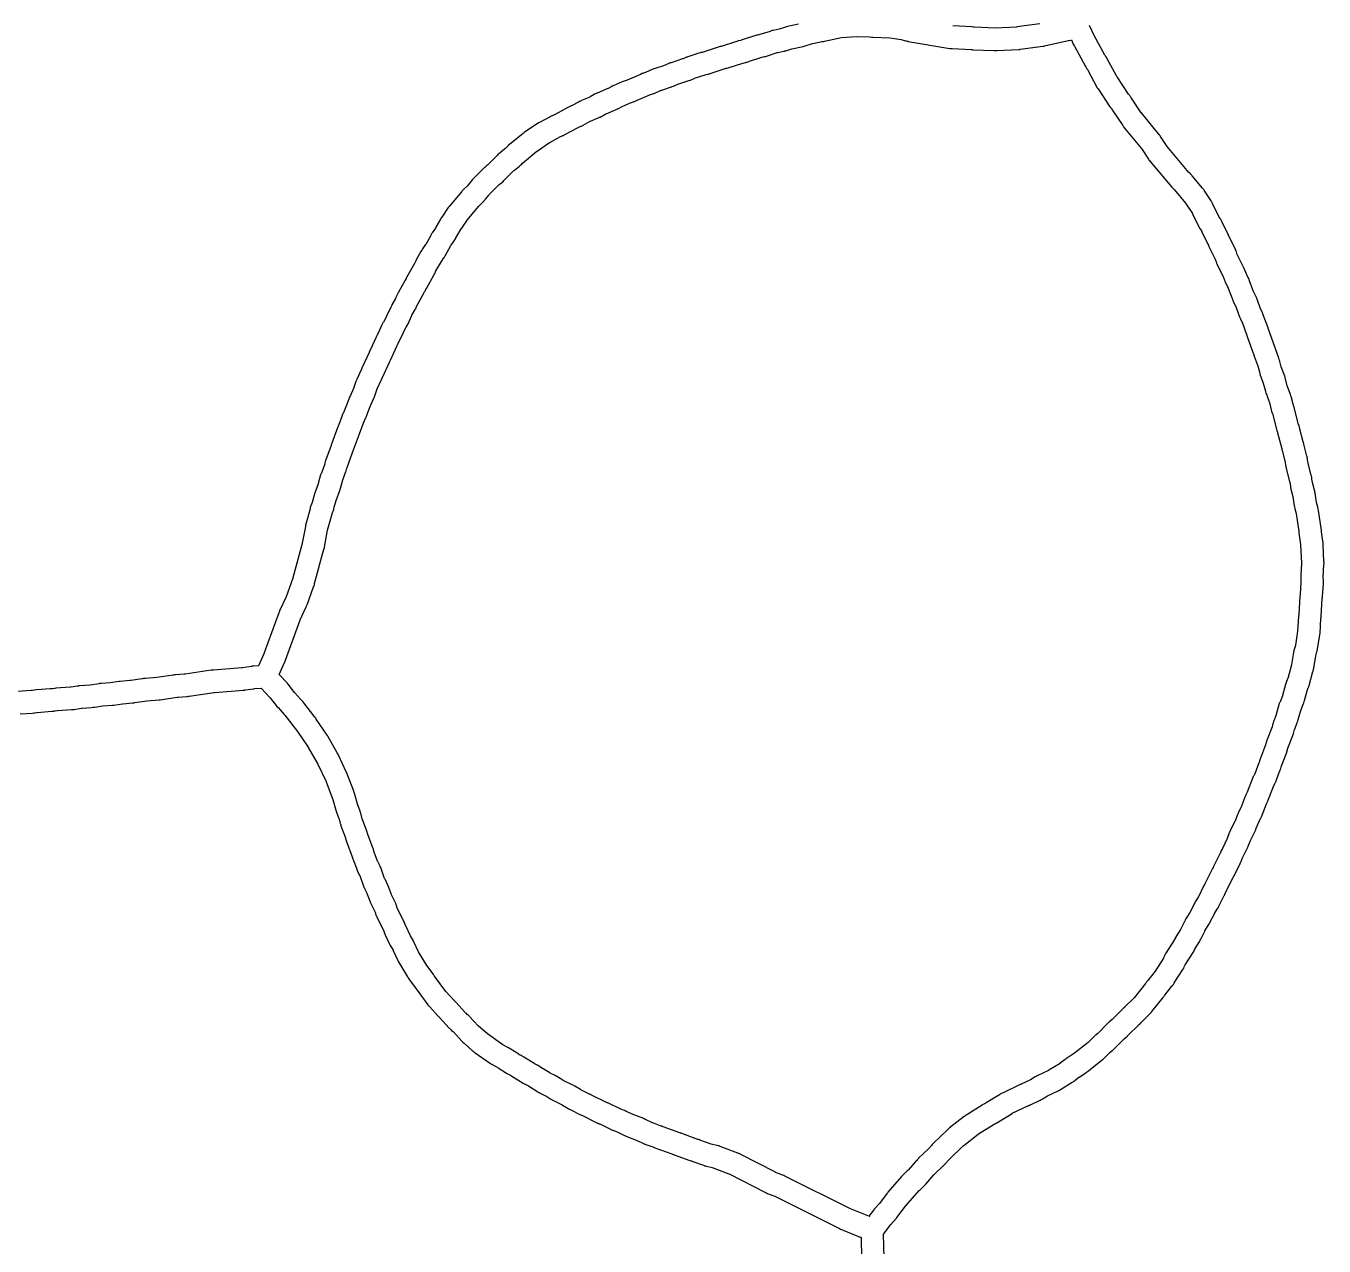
# Model space of a CAD drawing. Extents: x 20 to 287, y 1581 to 1957.
# Drawn here: x 155.4 to 253.3, y 1673.5 to 1765.5 of the extents above; entities that cross this region are included whole.
import ezdxf

# ---------------------------------------------------------------- set-up
doc = ezdxf.new("R2010")
doc.units = 0
doc.layers.get('0').update_dxf_attribs({"linetype": 'CONTINUOUS'})

msp = doc.modelspace()

# ---------------------------------------------------------------- linework, layer by layer
at = {"color": 7}
for points in [[(213.678035, 1765.627364), (212.828799, 1765.451671), (212.770235, 1765.439976), (212.682374, 1765.416587), (212.213829, 1765.258436), (211.768714, 1765.164727), (211.710149, 1765.153032), (211.680762, 1765.147035), (211.674765, 1765.147035), (211.545912, 1765.106043), (211.528219, 1765.094348), (210.75512, 1764.848366), (210.596999, 1764.813222), (210.538435, 1764.801527), (210.509048, 1764.795529), (210.50305, 1764.795529), (210.374197, 1764.754537), (210.362502, 1764.74854), (209.35513, 1764.420562), (209.319986, 1764.414565), (209.155988, 1764.373573), (209.126601, 1764.367575), (209.103211, 1764.361578), (209.073824, 1764.355581), (208.939123, 1764.314589), (208.927428, 1764.308591), (207.838064, 1763.963041), (207.832066, 1763.957044), (207.826069, 1763.957044), (207.820071, 1763.957044), (207.761507, 1763.945349), (207.597509, 1763.892632), (206.408576, 1763.51194), (206.390884, 1763.505943), (206.384887, 1763.505943), (206.320475, 1763.494248), (206.297085, 1763.48825), (206.279393, 1763.482253), (206.156387, 1763.441261), (205.330577, 1763.177707), (205.272012, 1763.160015), (205.219295, 1763.142322), (205.189908, 1763.130627), (205.166519, 1763.118933), (204.961529, 1763.025224), (204.926384, 1763.013529), (204.059576, 1762.732402), (204.001011, 1762.71471), (203.948294, 1762.697018), (203.918907, 1762.685323), (203.895518, 1762.673628), (203.485541, 1762.497935), (203.473846, 1762.491938), (202.853025, 1762.292795), (202.788614, 1762.275103), (202.770921, 1762.269106), (202.753229, 1762.263108), (202.688817, 1762.233721), (202.138277, 1761.993587), (202.062141, 1761.9642), (201.974279, 1761.934812), (201.909867, 1761.91712), (201.892175, 1761.911123), (201.88048, 1761.905125), (201.751627, 1761.852409), (200.750115, 1761.419006), (200.73842, 1761.413009), (200.603719, 1761.372017), (200.586027, 1761.366019), (200.521615, 1761.342629), (200.451326, 1761.31924), (200.363464, 1761.278248), (199.689933, 1760.985396), (199.613797, 1760.956009), (199.596104, 1760.950012), (199.543388, 1760.926622), (199.53739, 1760.920625), (199.303103, 1760.791771), (199.273716, 1760.780076), (198.483047, 1760.434523), (198.459657, 1760.428526), (198.401093, 1760.399139), (198.330804, 1760.369752), (198.24882, 1760.322882), (197.944268, 1760.153037), (197.914881, 1760.141342), (197.299917, 1759.87194), (197.270529, 1759.865943), (197.211965, 1759.836556), (197.141676, 1759.807169), (197.059692, 1759.760299), (196.544293, 1759.479173), (196.520904, 1759.467478), (196.421347, 1759.426486), (196.362783, 1759.403096), (196.304219, 1759.379706), (196.257349, 1759.350319), (195.261693, 1758.805638), (195.232306, 1758.793944), (195.085881, 1758.729502), (195.027316, 1758.706112), (194.986324, 1758.68842), (194.92776, 1758.653275), (194.119522, 1758.214016), (194.060958, 1758.184629), (193.990669, 1758.143637), (193.984671, 1758.13764), (192.977302, 1757.458249), (192.924586, 1757.423104), (192.895199, 1757.399715), (192.772193, 1757.300158), (191.747252, 1756.462635), (191.735557, 1756.444943), (191.630123, 1756.339509), (191.606733, 1756.316119), (191.571589, 1756.280975), (191.513024, 1756.228258), (191.13233, 1755.917846), (191.079613, 1755.876854), (191.021048, 1755.824137), (190.956637, 1755.759726), (190.224535, 1755.021768), (190.165971, 1754.969051), (190.048842, 1754.875342), (189.996125, 1754.83435), (189.984431, 1754.822655), (189.878997, 1754.717221), (189.146895, 1753.990979), (189.100026, 1753.94411), (189.047309, 1753.891393), (189.047309, 1753.885396), (188.988745, 1753.815107), (188.736915, 1753.510554), (188.684198, 1753.45199), (188.373787, 1753.147435), (188.326947, 1753.100565), (188.285955, 1753.059573), (188.262566, 1753.024429), (187.313764, 1751.88821), (187.266895, 1751.823798), (187.249203, 1751.800408), (186.763089, 1751.085879), (186.722097, 1751.033162), (186.7161, 1751.021467), (186.680955, 1750.962903), (186.674958, 1750.956906), (186.663263, 1750.933516), (186.317713, 1750.312692), (186.27672, 1750.248281), (186.042433, 1749.908587), (186.001441, 1749.850023), (185.966297, 1749.785611), (185.919427, 1749.697749), (185.543533, 1749.028929), (185.537536, 1749.022932), (185.309126, 1748.683238), (185.268134, 1748.624674), (185.23299, 1748.566109), (185.18612, 1748.478248), (184.834861, 1747.857568), (184.793869, 1747.793157), (184.787871, 1747.787159), (184.764481, 1747.728595), (184.735094, 1747.658306), (184.7234, 1747.634916), (184.70001, 1747.593924), (184.102615, 1746.533845), (184.067471, 1746.47528), (184.061473, 1746.463585), (184.043781, 1746.440196), (184.032086, 1746.410809), (184.032086, 1746.404811), (184.002699, 1746.334522), (183.985007, 1746.305135), (183.973312, 1746.275748), (183.52234, 1745.473366), (183.516342, 1745.467369), (183.481198, 1745.402957), (183.475201, 1745.39696), (183.445813, 1745.344243), (183.439816, 1745.326551), (183.269971, 1744.957572), (183.263973, 1744.945877), (182.994572, 1744.46562), (182.982877, 1744.447927), (182.95349, 1744.389363), (182.912498, 1744.295654), (182.590373, 1743.604551), (182.584376, 1743.592856), (182.350089, 1743.171166), (182.309097, 1743.106754), (182.279709, 1743.04819), (182.238717, 1742.954481), (181.945866, 1742.321948), (181.916479, 1742.263384), (181.904784, 1742.245691), (181.898787, 1742.239694), (181.8694, 1742.18113), (181.851707, 1742.145985), (181.798991, 1742.028857), (181.353875, 1741.056626), (181.34218, 1741.044932), (181.312793, 1740.974642), (181.283406, 1740.916078), (181.283406, 1740.904383), (181.271711, 1740.880994), (181.271711, 1740.874996), (180.732884, 1739.691923), (180.721189, 1739.680228), (180.691802, 1739.609939), (180.662415, 1739.551374), (180.662415, 1739.539679), (180.656417, 1739.533682), (180.65042, 1739.51599), (180.340008, 1738.836602), (180.316618, 1738.77219), (180.281474, 1738.672634), (180.088209, 1738.151379), (179.830502, 1737.577413), (179.795357, 1737.507124), (179.771968, 1737.44856), (179.74258, 1737.366576), (179.736583, 1737.348883), (179.519868, 1736.763202), (179.303153, 1736.277088), (179.268009, 1736.206799), (179.238622, 1736.148235), (179.232624, 1736.130542), (178.957345, 1735.369159), (178.933955, 1735.310594), (178.933955, 1735.304597), (178.927958, 1735.281207), (178.921961, 1735.27521), (178.441701, 1733.957426), (178.418311, 1733.898862), (178.418311, 1733.892865), (178.418311, 1733.886867), (178.412314, 1733.88087), (178.412314, 1733.874873), (178.406316, 1733.863178), (178.013908, 1732.785526), (177.984521, 1732.715237), (177.984521, 1732.703542), (177.966829, 1732.650825), (177.943439, 1732.551269), (177.937442, 1732.527879), (177.925747, 1732.486887), (177.91975, 1732.48089), (177.66792, 1731.778073), (177.638533, 1731.707784), (177.632536, 1731.696089), (177.614844, 1731.643373), (177.439151, 1730.999123), (177.433153, 1730.975734), (177.198866, 1730.343197), (177.175477, 1730.278786), (177.152087, 1730.208497), (177.128697, 1730.114788), (176.970577, 1729.546678), (176.882715, 1729.306544), (176.859325, 1729.242132), (176.835936, 1729.171843), (176.812546, 1729.078134), (176.490421, 1727.91263), (176.478727, 1727.84234), (176.461034, 1727.748632), (176.232625, 1726.489418), (176.226627, 1726.471726), (175.517954, 1723.865448), (175.511957, 1723.853753), (175.002415, 1722.44812), (174.979025, 1722.389556), (174.557335, 1721.475896), (174.522191, 1721.399759), (174.498801, 1721.341195), (174.468334, 1721.244277), (173.349684, 1718.204596), (173.326295, 1718.151879), (172.916318, 1717.238216), (172.541482, 1717.208829), (172.447773, 1717.202832), (172.436079, 1717.202832), (172.395087, 1717.196835), (172.365699, 1717.190837), (171.709737, 1717.097128), (171.657021, 1717.091131), (169.536855, 1716.921286), (169.448994, 1716.915288), (169.39043, 1716.909291), (169.34356, 1716.903293), (167.387387, 1716.610442), (167.352243, 1716.610442), (167.328853, 1716.604445), (166.667035, 1716.557575), (166.649342, 1716.557575), (166.602473, 1716.54588), (166.526336, 1716.534186), (166.496949, 1716.528188), (165.255305, 1716.346618), (165.243611, 1716.346618), (164.394374, 1716.282206), (164.300666, 1716.276209), (164.253796, 1716.270211), (164.17766, 1716.258517), (164.148272, 1716.252519), (163.287323, 1716.123666), (163.252179, 1716.123666), (163.228789, 1716.117668), (162.484975, 1716.064952), (162.42641, 1716.058954), (162.403021, 1716.052957), (161.735346, 1715.953401), (161.723651, 1715.953401), (161.079402, 1715.906531), (160.932976, 1715.894836), (160.909586, 1715.888839), (160.224342, 1715.783405), (160.20665, 1715.783405), (159.43941, 1715.730688), (159.421718, 1715.724691), (159.357306, 1715.718694), (159.316314, 1715.712696), (159.269445, 1715.701001), (158.777475, 1715.630712), (158.713063, 1715.624715), (157.641267, 1715.542731), (157.559283, 1715.536733), (157.535894, 1715.536733), (157.389468, 1715.513344), (157.237195, 1715.489954), (157.219503, 1715.489954), (156.165277, 1715.413817), (156.024728, 1715.402123), (156.001339, 1715.396125), (155.837341, 1715.372735), (155.778776, 1715.366738), (154.742122, 1715.290602)], [(220.127957, 1672.527344), (220.086965, 1674.360523), (220.643362, 1675.098481), (221.059196, 1675.572881), (221.100188, 1675.619751), (221.738577, 1676.468987), (222.786947, 1677.652063), (222.792944, 1677.663758), (223.103356, 1677.962457), (223.109353, 1677.968455), (223.16207, 1678.021171), (223.168068, 1678.027169), (223.20906, 1678.068161), (223.220754, 1678.079856), (223.273471, 1678.144267), (223.894292, 1678.85294), (223.905987, 1678.864635), (224.620516, 1679.544023), (224.626513, 1679.55002), (224.673383, 1679.59689), (224.691075, 1679.608584), (224.732067, 1679.655454), (224.738064, 1679.661451), (224.790781, 1679.725863), (224.989924, 1679.96015), (225.001619, 1679.971845), (226.131981, 1681.049497), (226.143676, 1681.061192), (227.227187, 1681.910428), (227.24488, 1681.922123), (228.43381, 1682.665937), (228.439807, 1682.671934), (228.533516, 1682.718804), (228.551208, 1682.724801), (228.603925, 1682.754188), (228.61562, 1682.760186), (228.627315, 1682.766183), (228.750321, 1682.836472), (228.756318, 1682.84247), (229.787115, 1683.475006), (229.804808, 1683.486701), (231.028879, 1684.060667), (231.064024, 1684.072362), (231.075719, 1684.078359), (231.110863, 1684.090054), (231.116861, 1684.096051), (231.157853, 1684.119441), (231.18724, 1684.131136), (231.907628, 1684.47083), (231.919323, 1684.476827), (231.966193, 1684.500217), (231.99558, 1684.511912), (232.001577, 1684.517909), (232.112858, 1684.582321), (232.13055, 1684.600013), (232.458531, 1684.799155), (233.255057, 1685.173991), (233.296049, 1685.191683), (233.331193, 1685.209375), (233.372185, 1685.232765), (233.38388, 1685.238762), (233.442444, 1685.279754), (234.320966, 1685.824438), (234.344355, 1685.836133), (234.385347, 1685.86552), (234.414735, 1685.883212), (234.455727, 1685.9126), (234.461724, 1685.918597), (234.520288, 1685.965466), (234.824843, 1686.211448), (234.836538, 1686.217446), (235.346081, 1686.53957), (235.36947, 1686.551265), (235.410462, 1686.580652), (235.480751, 1686.627522), (235.492446, 1686.633519), (235.545163, 1686.680388), (236.616959, 1687.535481), (236.628653, 1687.541478), (236.663798, 1687.570865), (236.693185, 1687.594255), (236.72833, 1687.6294), (236.734327, 1687.635397), (236.787044, 1687.688114), (237.150164, 1688.057093), (237.320009, 1688.185946), (237.331704, 1688.197641), (237.366848, 1688.227028), (237.396235, 1688.250418), (237.43138, 1688.285563), (237.437377, 1688.29156), (237.490094, 1688.344277), (238.233906, 1689.093948), (238.386179, 1689.216954), (238.397874, 1689.222951), (238.433018, 1689.252338), (238.462405, 1689.275728), (238.49755, 1689.310872), (238.503547, 1689.31687), (238.556264, 1689.369587), (239.323507, 1690.136827), (239.335202, 1690.148522), (239.341199, 1690.154519), (239.358892, 1690.172211), (239.370587, 1690.178209), (239.399974, 1690.201598), (239.435118, 1690.236743), (239.441116, 1690.24274), (239.493832, 1690.295457), (240.202505, 1691.00413), (240.23765, 1691.039275), (240.26104, 1691.062664), (240.290427, 1691.103656), (240.296424, 1691.109654), (240.343293, 1691.168218), (241.186673, 1692.2283), (241.204365, 1692.245993), (241.233753, 1692.286985), (241.257142, 1692.316372), (241.286529, 1692.357364), (241.292527, 1692.363361), (241.298524, 1692.381053), (241.304521, 1692.387051), (241.843349, 1693.072298), (241.878493, 1693.107442), (241.901883, 1693.13683), (241.93127, 1693.177822), (241.95466, 1693.201211), (241.984047, 1693.242203), (241.984047, 1693.248201), (242.007437, 1693.283345), (242.025129, 1693.31849), (242.657665, 1694.320002), (242.687052, 1694.366872), (242.704745, 1694.390261), (242.734132, 1694.442978), (242.769276, 1694.519115), (242.845413, 1694.671388), (242.85141, 1694.683083), (243.442949, 1695.614315), (243.472336, 1695.661184), (243.513328, 1695.737321), (243.548472, 1695.813457), (243.589464, 1695.901319), (243.607156, 1695.924709), (243.94685, 1696.463533), (243.958545, 1696.486923), (243.987932, 1696.53964), (244.023077, 1696.615776), (244.321776, 1697.219027), (244.339468, 1697.242417), (244.667449, 1697.769529), (244.679144, 1697.792918), (244.708531, 1697.845635), (244.743675, 1697.921772), (245.077513, 1698.589446), (245.089208, 1698.612836), (245.31177, 1698.958387), (245.323465, 1698.981776), (245.352852, 1699.034493), (245.387997, 1699.11063), (245.786261, 1699.901296), (245.797956, 1699.918988), (245.803953, 1699.930683), (245.803953, 1699.93668), (245.862517, 1700.053809), (246.454289, 1701.237413), (246.465984, 1701.255105), (246.471982, 1701.272797), (246.477979, 1701.278795), (246.489674, 1701.308182), (246.495671, 1701.314179), (246.530816, 1701.390316), (246.993117, 1702.315065), (247.051681, 1702.443918), (247.057678, 1702.449915), (247.069373, 1702.48506), (247.151357, 1702.701775), (247.502764, 1703.398735), (247.532151, 1703.457299), (247.543846, 1703.474991), (247.549843, 1703.498381), (247.596713, 1703.61551), (247.60271, 1703.633202), (247.772556, 1704.066605), (248.123965, 1704.763565), (248.153352, 1704.822129), (248.15935, 1704.839821), (248.182739, 1704.898385), (248.200432, 1704.945255), (248.212127, 1704.980399), (248.393697, 1705.431371), (248.534245, 1705.718345), (248.540242, 1705.73004), (248.563632, 1705.77691), (248.575327, 1705.794602), (248.598717, 1705.847319), (248.598717, 1705.853316), (248.973552, 1706.81383), (249.049689, 1706.966104), (249.079076, 1707.024668), (249.090771, 1707.04236), (249.108463, 1707.095077), (249.11446, 1707.101074), (249.143847, 1707.188936), (249.50697, 1708.131881), (249.618251, 1708.354443), (249.647638, 1708.413007), (249.653636, 1708.4307), (249.700505, 1708.547828), (249.706502, 1708.571218), (249.975904, 1709.268175), (250.005291, 1709.338464), (250.022983, 1709.385333), (250.052371, 1709.490767), (250.052371, 1709.496764), (250.081758, 1709.602198), (250.087755, 1709.61989), (250.486016, 1710.650688), (250.515403, 1710.732672), (250.527098, 1710.756062), (250.54479, 1710.814626), (250.56818, 1710.89661), (250.56818, 1710.902607), (250.597567, 1711.013888), (250.603565, 1711.037278), (250.966687, 1711.980223), (250.978382, 1712.003613), (250.990077, 1712.038757), (251.001772, 1712.062147), (251.019464, 1712.114864), (251.019464, 1712.120861), (251.101448, 1712.431273), (251.113143, 1712.454663), (251.306408, 1712.958349), (251.329798, 1713.016913), (251.335795, 1713.040303), (251.353487, 1713.098867), (251.376877, 1713.186728), (251.564295, 1713.86026), (251.564295, 1713.866257), (251.769285, 1714.393371), (251.792674, 1714.451936), (251.798672, 1714.475325), (251.816364, 1714.528042), (251.839754, 1714.615904), (252.044744, 1715.348005), (252.050741, 1715.377392), (252.138603, 1715.58823), (252.150297, 1715.61162), (252.16799, 1715.664336), (252.179684, 1715.693724), (252.197377, 1715.74644), (252.484351, 1716.800664), (252.496046, 1716.830051), (252.50774, 1716.882767), (252.525433, 1716.953057), (252.53143, 1716.964751), (252.53143, 1716.970749), (252.537427, 1716.994139), (252.543425, 1717.052703), (252.701545, 1717.989791), (252.783529, 1718.28849), (252.789527, 1718.306182), (252.801222, 1718.358899), (252.807219, 1718.388286), (252.818914, 1718.441003), (252.818914, 1718.447001), (252.824911, 1718.476388), (252.830909, 1718.523257), (253.000754, 1719.536485), (253.012449, 1719.589202), (253.018446, 1719.618589), (253.024444, 1719.671306), (253.024444, 1719.677303), (253.094733, 1720.842808), (253.094733, 1720.848805), (253.10073, 1720.88395), (253.106727, 1720.913337), (253.112725, 1720.966054), (253.112725, 1720.972051), (253.188861, 1722.31326), (253.194859, 1722.324955), (253.194859, 1722.33665), (253.200856, 1722.377642), (253.206853, 1722.407029), (253.212851, 1722.465593), (253.271415, 1723.449536), (253.277413, 1723.502253), (253.277413, 1723.53164), (253.277413, 1723.590204), (253.277413, 1723.596202), (253.271415, 1723.672338), (253.25972, 1723.912473), (253.318285, 1724.867131), (253.324282, 1724.919848), (253.324282, 1724.954992), (253.324282, 1725.007709), (253.324282, 1725.013706), (253.318285, 1725.089843), (253.25972, 1726.407623), (253.25972, 1726.466188), (253.253723, 1726.495575), (253.247726, 1726.536567), (253.247726, 1726.554259), (253.236031, 1726.636243), (253.130597, 1727.339059), (253.130597, 1727.345057), (253.130597, 1727.356752), (253.130597, 1727.380141), (253.130597, 1727.397834), (253.1246, 1727.456398), (253.1246, 1727.485785), (253.118602, 1727.538502), (253.118602, 1727.544499), (253.106907, 1727.626483), (253.106907, 1727.632481), (252.901917, 1728.950261), (252.884225, 1729.079114), (252.854838, 1729.172823), (252.848841, 1729.196213), (252.760979, 1729.553476), (252.649698, 1730.256293), (252.643701, 1730.314857), (252.637703, 1730.344244), (252.626009, 1730.402808), (252.602619, 1730.484792), (252.456193, 1731.070474), (252.456193, 1731.076471), (252.415201, 1731.310759), (252.415201, 1731.345903), (252.397509, 1731.457184), (252.368122, 1731.574313), (252.362124, 1731.592005), (252.12199, 1732.53495), (252.12199, 1732.540947), (252.080998, 1732.786929), (252.080998, 1732.810319), (252.069303, 1732.874731), (252.069303, 1732.898121), (252.063306, 1732.92151), (252.039916, 1733.015219), (252.028221, 1733.038609), (251.793934, 1733.963982), (251.787936, 1733.999126), (251.787936, 1734.005124), (251.776242, 1734.051993), (251.752852, 1734.133977), (251.477573, 1735.19406), (251.477573, 1735.211752), (251.436581, 1735.3523), (251.407194, 1735.434284), (251.401196, 1735.445979), (251.073212, 1736.722761), (251.067215, 1736.740454), (251.020346, 1736.86346), (251.014348, 1736.881152), (251.008351, 1736.892847), (250.996656, 1736.945563), (250.984961, 1736.974951), (250.838535, 1737.548917), (250.82684, 1737.589909), (250.797453, 1737.695342), (250.768066, 1737.783204), (250.548203, 1738.363689), (250.390082, 1738.990369), (250.384085, 1739.013758), (250.366393, 1739.066475), (250.366393, 1739.072473), (250.354698, 1739.095862), (250.096991, 1739.792822), (249.991557, 1740.19694), (249.991557, 1740.214632), (249.973865, 1740.273196), (249.967868, 1740.296586), (249.950175, 1740.349303), (249.920788, 1740.431287), (249.633814, 1741.221953), (249.633814, 1741.22795), (249.627817, 1741.25134), (249.610125, 1741.309904), (249.124011, 1742.633541), (249.118014, 1742.651233), (249.118014, 1742.662928), (249.100322, 1742.721492), (248.731346, 1743.723008), (248.713653, 1743.775725), (248.701958, 1743.805112), (248.678569, 1743.857829), (248.643424, 1743.933965), (248.643424, 1743.939962), (248.53799, 1744.156677), (248.274436, 1744.888779), (248.256744, 1744.941496), (248.245049, 1744.970883), (248.221659, 1745.0236), (247.987372, 1745.509713), (247.700398, 1746.28281), (247.694401, 1746.3062), (247.682706, 1746.335587), (247.665014, 1746.388303), (247.612297, 1746.493737), (247.6063, 1746.505432), (247.413034, 1746.903696), (247.348623, 1747.073542), (247.295906, 1747.21409), (247.289908, 1747.231782), (247.283911, 1747.237779), (247.260521, 1747.290496), (247.248826, 1747.308189), (246.780282, 1748.274562), (246.709993, 1748.467827), (246.709993, 1748.473825), (246.692301, 1748.520694), (246.680606, 1748.555839), (246.657216, 1748.602708), (246.657216, 1748.608706), (246.622072, 1748.678995), (246.141812, 1749.662935), (246.130117, 1749.686324), (246.130117, 1749.692322), (246.124119, 1749.704017), (246.112424, 1749.739161), (246.106427, 1749.750856), (246.071283, 1749.815268), (245.608595, 1750.764069), (245.590902, 1750.805061), (245.57321, 1750.840206), (245.54982, 1750.881198), (245.538126, 1750.892893), (245.502981, 1750.951457), (245.485289, 1750.969149), (245.415, 1751.08043), (245.415, 1751.086428), (244.905457, 1752.117225), (244.89946, 1752.12892), (244.887765, 1752.158307), (244.864375, 1752.199299), (244.846683, 1752.234444), (244.834988, 1752.252136), (244.799844, 1752.304853), (244.313727, 1753.06038), (244.302032, 1753.08377), (244.278643, 1753.113157), (244.249256, 1753.154149), (244.225866, 1753.183536), (244.214171, 1753.195231), (244.173179, 1753.247948), (244.155487, 1753.26564), (243.370674, 1754.196872), (243.347285, 1754.226259), (243.317897, 1754.267251), (243.294508, 1754.290641), (243.259363, 1754.325785), (243.235973, 1754.355172), (243.218281, 1754.366867), (243.159717, 1754.419584), (243.142025, 1754.437276), (243.118635, 1754.460666), (241.47873, 1756.41098), (240.992616, 1757.154794), (240.980922, 1757.178184), (240.951534, 1757.219176), (240.933842, 1757.248563), (240.904455, 1757.289555), (240.898458, 1757.295552), (240.89246, 1757.30155), (240.845591, 1757.354267), (239.539523, 1758.941458), (239.527829, 1758.953153), (238.748876, 1760.13037), (238.713731, 1760.183087), (238.702036, 1760.200779), (238.666892, 1760.247648), (238.666892, 1760.253646), (238.6259, 1760.294638), (238.619902, 1760.300635), (238.608207, 1760.318327), (238.596512, 1760.336019), (238.573123, 1760.365407), (237.706314, 1761.671474), (237.688622, 1761.700861), (237.67093, 1761.730248), (236.962257, 1763.024603), (236.927112, 1763.094892), (236.921115, 1763.100889), (236.897725, 1763.136034), (236.891728, 1763.153726), (236.880033, 1763.171418), (236.839041, 1763.224135), (236.827346, 1763.241828), (236.809654, 1763.276972), (236.791962, 1763.300362), (235.983724, 1764.782131), (235.63817, 1765.525946)], [(231.876058, 1765.662074), (230.148301, 1765.427787), (230.124911, 1765.421789), (228.508432, 1765.339805), (226.93881, 1765.415942), (226.927115, 1765.415942), (226.897728, 1765.421939), (226.880036, 1765.421939), (226.75703, 1765.427937), (226.751032, 1765.427937), (225.310258, 1765.504073)], [(154.930952, 1713.606259), (155.88561, 1713.676548), (155.967594, 1713.682546), (156.032006, 1713.688543), (156.049698, 1713.69454), (156.207819, 1713.71793), (156.213816, 1713.71793), (157.332466, 1713.805791), (157.478892, 1713.817486), (157.537456, 1713.829181), (157.578448, 1713.835179), (157.730721, 1713.858568), (157.748413, 1713.858568), (158.826065, 1713.934705), (158.908049, 1713.940702), (158.972461, 1713.9467), (158.990153, 1713.952697), (159.569979, 1714.040558), (159.628543, 1714.046556), (160.319646, 1714.099273), (160.4485, 1714.110967), (160.460195, 1714.110967), (160.530484, 1714.122662), (160.565628, 1714.12866), (161.16888, 1714.216521), (161.186572, 1714.216521), (161.918673, 1714.269238), (161.977238, 1714.275235), (162.000627, 1714.281233), (162.662446, 1714.380789), (162.678573, 1714.380789), (163.416531, 1714.433506), (163.422528, 1714.433506), (163.481092, 1714.445201), (163.551382, 1714.456896), (163.586526, 1714.462893), (164.488476, 1714.597594), (164.506168, 1714.597594), (165.431544, 1714.662006), (165.495956, 1714.668003), (165.519345, 1714.674), (166.796128, 1714.867265), (166.854692, 1714.873263), (167.516511, 1714.920132), (167.522508, 1714.920132), (167.581072, 1714.931827), (167.657209, 1714.943522), (167.686596, 1714.949519), (169.584199, 1715.230646), (169.642763, 1715.236643), (171.757069, 1715.400641), (171.84493, 1715.406639), (171.897647, 1715.412636), (171.927034, 1715.418633), (172.582996, 1715.512342), (172.64156, 1715.51834), (173.139387, 1715.559332), (173.777779, 1714.856518), (173.795472, 1714.833128), (173.813164, 1714.809739), (174.340275, 1714.14792), (174.39884, 1714.083509), (174.87324, 1713.562253), (174.914232, 1713.515384), (175.87475, 1712.291312), (176.682988, 1711.090667), (176.682988, 1711.084669), (177.40923, 1709.825456), (177.415227, 1709.813761), (178.030194, 1708.501837), (178.036192, 1708.490142), (178.534018, 1707.160646), (178.534018, 1707.154649), (178.762428, 1706.352267), (178.78012, 1706.276131), (178.786117, 1706.270133), (178.797812, 1706.229141), (178.80381, 1706.211449), (178.809807, 1706.199754), (178.9855, 1705.73121), (179.00889, 1705.660921), (179.096751, 1705.338796), (179.102748, 1705.315406), (179.126138, 1705.245117), (179.14383, 1705.174828), (179.149828, 1705.163133), (179.489522, 1704.24947), (179.489522, 1704.243473), (179.501216, 1704.202481), (179.518909, 1704.132192), (179.524906, 1704.120497), (179.536601, 1704.09111), (179.542598, 1704.061723), (179.577743, 1703.973861), (179.999433, 1702.837642), (179.999433, 1702.831645), (180.00543, 1702.813953), (180.011427, 1702.790563), (180.02912, 1702.720274), (180.035117, 1702.708579), (180.041114, 1702.679192), (180.052809, 1702.649805), (180.087954, 1702.556096), (180.310516, 1701.964558), (180.333906, 1701.900146), (180.339903, 1701.876756), (180.404315, 1701.742055), (180.404315, 1701.736058), (180.556588, 1701.425646), (180.562585, 1701.413951), (180.861284, 1700.61157), (180.884674, 1700.547158), (180.902366, 1700.494441), (180.914061, 1700.476749), (180.955053, 1700.394765), (181.124899, 1700.031642), (181.130896, 1700.019947), (181.341733, 1699.445981), (181.365123, 1699.38157), (181.37112, 1699.369875), (181.377118, 1699.363877), (181.39481, 1699.311161), (181.400807, 1699.305163), (181.717073, 1698.643345), (181.74646, 1698.573056), (181.764152, 1698.526186), (181.787542, 1698.461775), (181.793539, 1698.438385), (181.857951, 1698.303684), (181.857951, 1698.297687), (182.373349, 1697.220035), (182.385044, 1697.196645), (182.396739, 1697.1615), (182.396739, 1697.149806), (182.420129, 1697.085394), (182.449516, 1697.015105), (182.490508, 1696.933121), (182.841915, 1696.195163), (182.865304, 1696.136598), (182.906296, 1696.066309), (182.953166, 1695.990173), (183.076172, 1695.779335), (183.087867, 1695.761643), (183.44513, 1695.000259), (183.451127, 1694.988565), (183.480514, 1694.93), (183.486512, 1694.912308), (183.562648, 1694.783455), (184.171756, 1693.770229), (184.183451, 1693.74684), (184.218595, 1693.694123), (184.265465, 1693.623834), (184.318181, 1693.553545), (184.739871, 1692.979579), (184.745869, 1692.979579), (184.745869, 1692.973581), (184.751866, 1692.961886), (184.787011, 1692.90917), (184.8104, 1692.874025), (184.863117, 1692.803736), (184.886507, 1692.774349), (185.700601, 1691.673271), (185.706599, 1691.667274), (185.735986, 1691.626282), (185.753678, 1691.60859), (185.79467, 1691.56172), (185.847387, 1691.503156), (185.853384, 1691.503156), (186.444923, 1690.85305), (186.480067, 1690.812058), (186.491762, 1690.800363), (186.503457, 1690.788669), (186.521149, 1690.776974), (186.544539, 1690.753584), (186.544539, 1690.747587), (186.585531, 1690.712442), (187.323489, 1689.91006), (187.335184, 1689.892368), (187.376176, 1689.851376), (187.417168, 1689.810384), (187.43486, 1689.792692), (187.440857, 1689.792692), (187.493574, 1689.745822), (187.499572, 1689.739825), (187.599128, 1689.651964), (187.628515, 1689.622577), (188.261051, 1688.931473), (188.272746, 1688.913781), (188.307891, 1688.878636), (188.33128, 1688.855246), (188.366425, 1688.814254), (188.372422, 1688.814254), (188.436834, 1688.761538), (189.075224, 1688.199285), (189.081221, 1688.193287), (189.104611, 1688.169897), (189.116306, 1688.1639), (189.145693, 1688.14051), (189.186685, 1688.105366), (189.192682, 1688.105366), (189.262971, 1688.052649), (190.358195, 1687.291262), (190.375888, 1687.27357), (190.422757, 1687.244183), (190.463749, 1687.214796), (190.493136, 1687.197104), (190.499134, 1687.197104), (190.528521, 1687.179411), (190.569513, 1687.161719), (190.97949, 1686.927462), (191.002879, 1686.915767), (191.641272, 1686.517506), (191.682264, 1686.488119), (191.711651, 1686.470427), (191.758491, 1686.441039), (191.764488, 1686.441039), (191.834777, 1686.405895), (191.840774, 1686.405895), (191.940331, 1686.359026), (191.969718, 1686.341333), (192.906806, 1685.749795), (192.953676, 1685.720408), (192.983063, 1685.708713), (193.029932, 1685.679326), (193.03593, 1685.679326), (193.106219, 1685.644181), (193.293637, 1685.550473), (193.305331, 1685.544475), (193.990576, 1685.111072), (194.037445, 1685.081685), (194.113582, 1685.040693), (194.189718, 1685.005549), (194.593839, 1684.800559), (194.605534, 1684.794561), (194.980369, 1684.554427), (195.003759, 1684.536735), (195.027148, 1684.52504), (195.033146, 1684.519042), (195.074138, 1684.50135), (195.103525, 1684.483658), (195.109522, 1684.483658), (195.179811, 1684.448513), (195.847486, 1684.120532), (195.870876, 1684.10284), (196.298422, 1683.839286), (196.345292, 1683.809899), (196.351289, 1683.803901), (196.392281, 1683.786209), (196.421668, 1683.768517), (196.427666, 1683.768517), (196.497955, 1683.733372), (197.181001, 1683.385876), (197.210388, 1683.374181), (197.298249, 1683.339036), (197.315942, 1683.333039), (198.393593, 1682.800071), (198.411286, 1682.788376), (198.464002, 1682.764987), (198.499147, 1682.747294), (198.540139, 1682.729602), (198.546136, 1682.729602), (198.622273, 1682.700215), (198.645663, 1682.68852), (198.669052, 1682.682523), (199.48315, 1682.278402), (199.500842, 1682.266707), (199.553559, 1682.243318), (199.588704, 1682.225625), (199.629696, 1682.207933), (199.635693, 1682.207933), (199.659083, 1682.201936), (199.998777, 1682.07893), (200.484893, 1681.832948), (200.531763, 1681.809558), (200.56115, 1681.797863), (200.613866, 1681.774473), (200.619864, 1681.774473), (200.637556, 1681.768476), (201.381371, 1681.493197), (201.87334, 1681.253062), (201.92021, 1681.229673), (201.978774, 1681.200286), (201.996466, 1681.194288), (202.002464, 1681.194288), (202.0786, 1681.164901), (202.084598, 1681.164901), (202.752273, 1680.918919), (202.78166, 1680.907224), (202.805049, 1680.895529), (202.811047, 1680.895529), (202.834437, 1680.889532), (204.122932, 1680.415131), (204.169801, 1680.397439), (204.204946, 1680.385744), (204.251815, 1680.368052), (204.26351, 1680.368052), (204.2869, 1680.362055), (205.47583, 1679.928649), (205.551966, 1679.899262), (205.587111, 1679.887567), (205.63398, 1679.869875), (205.645675, 1679.869875), (205.675062, 1679.85818), (205.704449, 1679.852182), (206.51269, 1679.559331), (206.553682, 1679.541639), (206.571375, 1679.535641), (206.589067, 1679.529644), (206.635936, 1679.517949), (206.647631, 1679.511952), (206.694501, 1679.500257), (206.71789, 1679.49426), (206.723888, 1679.49426), (207.15729, 1679.394703), (208.42236, 1678.926159), (208.451747, 1678.914464), (211.19273, 1677.502972), (211.233722, 1677.479582), (211.245416, 1677.473585), (211.268806, 1677.46189), (211.315676, 1677.444198), (211.321673, 1677.4382), (211.391962, 1677.414811), (211.889789, 1677.227393), (211.895786, 1677.221396), (216.774503, 1674.790825), (216.844792, 1674.75568), (216.903356, 1674.726293), (216.921048, 1674.720296), (218.314965, 1674.152186), (218.367682, 1674.128796), (218.397069, 1674.111104), (218.432214, 1672.506341)]]:
    msp.add_lwpolyline(points, dxfattribs=at)
for points in [[(218.05465, 1764.719306), (219.056162, 1764.678314), (219.062159, 1764.678314), (219.185165, 1764.666619), (219.208555, 1764.666619), (219.290539, 1764.660622), (220.573181, 1764.613752), (221.428274, 1764.479051), (221.732826, 1764.385343), (221.76797, 1764.373648), (221.79136, 1764.36765), (221.873344, 1764.349958), (221.908489, 1764.343961), (221.937876, 1764.337963), (221.943873, 1764.337963), (225.088976, 1763.810849), (225.129968, 1763.804851), (225.17096, 1763.804851), (225.188652, 1763.804851), (225.276514, 1763.798854), (226.688003, 1763.728565), (226.734873, 1763.722568), (226.74087, 1763.722568), (226.770257, 1763.71657), (226.828821, 1763.710573), (228.398446, 1763.646161), (228.474583, 1763.640164), (228.497972, 1763.640164), (228.556537, 1763.640164), (228.562534, 1763.640164), (228.644518, 1763.646161), (230.290279, 1763.728145), (230.301974, 1763.728145), (230.360539, 1763.734142), (230.395683, 1763.74014), (232.094158, 1763.974427), (232.176142, 1763.986122), (232.34014, 1764.021266), (234.050326, 1764.396102), (234.056323, 1764.396102), (234.191024, 1764.425489), (234.214414, 1764.431486), (234.26713, 1764.449178), (234.407679, 1764.13877), (234.47209, 1764.009916), (234.489783, 1763.974772), (235.298021, 1762.504715), (235.304018, 1762.49302), (235.34501, 1762.422731), (235.34501, 1762.416734), (235.374397, 1762.364017), (235.386092, 1762.346325), (235.427084, 1762.293608), (235.438779, 1762.275916), (235.473923, 1762.217351), (236.217738, 1760.84686), (236.25873, 1760.782448), (236.276422, 1760.759059), (237.172513, 1759.406137), (237.207657, 1759.35342), (237.260374, 1759.289008), (237.301366, 1759.236291), (237.313061, 1759.218599), (237.348206, 1759.17176), (238.138871, 1757.982827), (238.168258, 1757.935957), (238.197646, 1757.894965), (238.273782, 1757.801256), (239.532995, 1756.284345), (239.550688, 1756.260956), (240.071943, 1755.46443), (240.071943, 1755.458433), (240.095332, 1755.423288), (240.142202, 1755.364724), (240.148199, 1755.353029), (240.159894, 1755.341334), (240.212611, 1755.276893), (241.840803, 1753.344148), (241.864193, 1753.314761), (241.89358, 1753.279617), (241.91697, 1753.256227), (241.934662, 1753.238535), (241.981501, 1753.197543), (242.040065, 1753.138978), (242.883445, 1752.137463), (243.392987, 1751.346794), (243.41068, 1751.323405), (243.855795, 1750.398029), (243.86749, 1750.368642), (243.89088, 1750.32765), (243.908572, 1750.292505), (243.931962, 1750.257361), (243.937959, 1750.245666), (243.978951, 1750.187102), (244.09608, 1749.999684), (244.113772, 1749.970297), (244.541318, 1749.085919), (244.547316, 1749.068227), (244.55901, 1749.03884), (244.594155, 1748.962703), (244.600152, 1748.956706), (244.600152, 1748.950708), (244.635297, 1748.874572), (245.109698, 1747.908198), (245.174109, 1747.72078), (245.180107, 1747.709086), (245.197799, 1747.662216), (245.215491, 1747.615347), (245.227186, 1747.580202), (245.233183, 1747.574205), (245.268328, 1747.503916), (245.736872, 1746.537545), (245.813009, 1746.332555), (245.830701, 1746.279838), (245.836699, 1746.268143), (245.842696, 1746.250451), (245.866086, 1746.203582), (245.866086, 1746.197584), (246.100373, 1745.711468), (246.387347, 1744.938371), (246.405039, 1744.885654), (246.416734, 1744.856267), (246.434426, 1744.809398), (246.440423, 1744.8034), (246.475568, 1744.733111), (246.692283, 1744.276283), (246.692283, 1744.270285), (246.94999, 1743.573325), (247.008554, 1743.409327), (247.049546, 1743.333191), (247.137407, 1743.151621), (247.477104, 1742.226245), (247.488799, 1742.1911), (247.494796, 1742.173408), (247.494796, 1742.167411), (247.500794, 1742.144021), (247.518486, 1742.085457), (247.547873, 1742.003473), (247.987135, 1740.808686), (247.99883, 1740.773542), (248.004828, 1740.75585), (248.004828, 1740.749852), (248.010825, 1740.726462), (248.016822, 1740.720465), (248.028517, 1740.673596), (248.057904, 1740.591612), (248.350756, 1739.78923), (248.356753, 1739.76584), (248.444614, 1739.408577), (248.450612, 1739.385187), (248.468304, 1739.326623), (248.474301, 1739.303233), (248.491994, 1739.244669), (248.743823, 1738.565281), (248.743823, 1738.559284), (248.901944, 1737.961889), (248.901944, 1737.955892), (248.919636, 1737.89148), (248.943026, 1737.815344), (248.972413, 1737.727482), (249.189128, 1737.1418), (249.200822, 1737.106656), (249.347248, 1736.538543), (249.347248, 1736.520851), (249.36494, 1736.462287), (249.370938, 1736.438897), (249.417807, 1736.298349), (249.423805, 1736.286654), (249.740073, 1735.074295), (249.751768, 1735.015731), (249.751768, 1735.009733), (249.757765, 1734.992041), (249.810482, 1734.851463), (249.816479, 1734.839768), (249.822476, 1734.804624), (250.115328, 1733.697687), (250.115328, 1733.685992), (250.121325, 1733.656605), (250.127323, 1733.64491), (250.127323, 1733.627217), (250.127323, 1733.62122), (250.139017, 1733.562656), (250.162407, 1733.480672), (250.390817, 1732.602151), (250.396814, 1732.567006), (250.449531, 1732.239025), (250.455529, 1732.180461), (250.461526, 1732.157071), (250.49667, 1732.016523), (250.72508, 1731.138001), (250.731078, 1731.102857), (250.783794, 1730.774879), (250.789792, 1730.716315), (250.795789, 1730.692925), (250.830934, 1730.552377), (250.971482, 1730.013549), (251.076916, 1729.316589), (251.088611, 1729.252177), (251.088611, 1729.240483), (251.094608, 1729.217093), (251.129752, 1729.076545), (251.217614, 1728.719281), (251.428451, 1727.366359), (251.428451, 1727.348667), (251.434449, 1727.249111), (251.434449, 1727.225721), (251.440446, 1727.173004), (251.440446, 1727.143617), (251.446443, 1727.085053), (251.557725, 1726.382237), (251.557725, 1726.364544), (251.628014, 1724.976484), (251.569449, 1724.045252), (251.563452, 1723.969115), (251.563452, 1723.93397), (251.563452, 1723.881254), (251.563452, 1723.875256), (251.569449, 1723.79912), (251.581144, 1723.558985), (251.52258, 1722.621897), (251.516583, 1722.610202), (251.516583, 1722.598507), (251.510585, 1722.557515), (251.504588, 1722.528128), (251.498591, 1722.469563), (251.422454, 1721.128357), (251.416457, 1721.116662), (251.416457, 1721.09897), (251.410459, 1721.057978), (251.398764, 1720.987689), (251.398764, 1720.975994), (251.398764, 1720.969997), (251.334353, 1719.863063), (251.334353, 1719.857066), (251.164507, 1718.802842), (251.15851, 1718.773455), (251.070648, 1718.45719), (251.052956, 1718.398626), (251.052956, 1718.386931), (251.046959, 1718.375236), (251.023569, 1718.234688), (250.871296, 1717.332741), (250.865299, 1717.309351), (250.584172, 1716.278554), (250.578175, 1716.266859), (250.472741, 1715.985732), (250.443354, 1715.903748), (250.413967, 1715.821764), (250.185557, 1715.001813), (250.17956, 1714.978424), (250.003867, 1714.527452), (249.980477, 1714.468887), (249.968782, 1714.445498), (249.95109, 1714.392781), (249.72268, 1713.56697), (249.716683, 1713.543581), (249.54099, 1713.092606), (249.5176, 1713.034041), (249.499908, 1712.987172), (249.470521, 1712.875891), (249.406109, 1712.641604), (249.400112, 1712.623911), (249.036989, 1711.680966), (249.0136, 1711.622402), (248.984213, 1711.546266), (248.984213, 1711.540268), (248.908076, 1711.264989), (248.521528, 1710.269333), (248.498138, 1710.210769), (248.474748, 1710.134632), (248.457056, 1710.064343), (248.451059, 1710.046651), (248.421672, 1709.941217), (248.415674, 1709.923525), (248.09355, 1709.091861), (248.017413, 1708.939588), (247.988026, 1708.881024), (247.952881, 1708.810735), (247.952881, 1708.804737), (247.525335, 1707.703657), (247.449199, 1707.551384), (247.419811, 1707.492819), (247.390424, 1707.42253), (247.35528, 1707.328821), (247.044868, 1706.52644), (247.033173, 1706.508747), (246.869175, 1706.169051), (246.839788, 1706.110486), (246.810401, 1706.040197), (246.775256, 1705.946488), (246.611258, 1705.530655), (246.599564, 1705.501268), (246.248157, 1704.804308), (246.21877, 1704.745743), (246.189383, 1704.675454), (246.17169, 1704.628615), (246.01357, 1704.212781), (245.65045, 1703.468967), (245.603581, 1703.381106), (245.568436, 1703.304969), (245.539049, 1703.222985), (245.480485, 1703.076559), (245.46879, 1703.047172), (244.988533, 1702.098371), (244.976838, 1702.080679), (244.970841, 1702.062986), (244.964843, 1702.056989), (244.953148, 1702.027602), (244.947151, 1702.021605), (244.912007, 1701.945468), (244.338041, 1700.79168), (244.320348, 1700.756535), (244.308653, 1700.738843), (244.302656, 1700.732845), (244.302656, 1700.721151), (244.296659, 1700.715153), (244.278966, 1700.685766), (244.237974, 1700.603782), (243.83971, 1699.801397), (243.828015, 1699.778008), (243.652323, 1699.508606), (243.611331, 1699.444194), (243.605333, 1699.432499), (243.564341, 1699.356363), (243.529197, 1699.280226), (243.224641, 1698.665262), (243.206949, 1698.641872), (242.90825, 1698.161615), (242.878863, 1698.114746), (242.855473, 1698.073754), (242.814481, 1697.985893), (242.802787, 1697.962503), (242.504088, 1697.359252), (242.486396, 1697.335862), (242.143682, 1696.803812), (242.131987, 1696.780422), (242.067575, 1696.651568), (242.026583, 1696.563707), (242.008891, 1696.53432), (241.393927, 1695.550377), (241.36454, 1695.503507), (241.335153, 1695.462515), (241.317461, 1695.433128), (241.317461, 1695.427131), (241.282316, 1695.356842), (241.20618, 1695.198721), (241.200182, 1695.192724), (240.573502, 1694.197068), (240.017109, 1693.488395), (239.981964, 1693.453251), (239.958574, 1693.423864), (239.929187, 1693.382872), (239.905798, 1693.359482), (239.894103, 1693.336092), (239.87641, 1693.3184), (239.87641, 1693.312402), (239.853021, 1693.277258), (238.986215, 1692.19375), (238.962826, 1692.164363), (238.277581, 1691.479118), (238.259889, 1691.461426), (238.218897, 1691.432039), (238.195508, 1691.414347), (238.18951, 1691.40835), (238.154366, 1691.378962), (238.148368, 1691.367268), (238.095651, 1691.314551), (237.340124, 1690.553167), (237.176126, 1690.424314), (237.135134, 1690.394926), (237.111744, 1690.371537), (237.070752, 1690.336392), (237.064755, 1690.330395), (237.012038, 1690.277678), (236.244798, 1689.504581), (236.227106, 1689.486889), (236.115825, 1689.404905), (236.068955, 1689.363913), (236.051263, 1689.352218), (236.027873, 1689.328829), (235.981004, 1689.287837), (235.928287, 1689.23512), (235.541739, 1688.848571), (235.524046, 1688.830879), (234.504962, 1688.016785), (234.493267, 1688.010787), (233.960296, 1687.67695), (233.919304, 1687.65356), (233.889917, 1687.63017), (233.848925, 1687.600783), (233.842928, 1687.594786), (233.784363, 1687.547917), (233.415384, 1687.260943), (233.403689, 1687.249248), (232.566166, 1686.727993), (232.536779, 1686.716298), (231.681687, 1686.312177), (231.658297, 1686.300482), (231.62891, 1686.28279), (231.60552, 1686.271095), (231.599523, 1686.265098), (231.535111, 1686.224106), (231.183701, 1686.007391), (230.480885, 1685.673553), (230.44574, 1685.661859), (230.434045, 1685.655861), (230.404658, 1685.644166), (230.346094, 1685.620777), (229.069312, 1685.011669), (229.034167, 1684.999974), (228.922886, 1684.94141), (228.829177, 1684.876998), (227.821805, 1684.262034), (227.792418, 1684.244342), (227.745549, 1684.22665), (227.710404, 1684.208958), (227.687014, 1684.197263), (227.657627, 1684.17957), (227.540499, 1684.109281), (227.528804, 1684.097586), (226.369156, 1683.377201), (226.322287, 1683.347814), (226.298897, 1683.330121), (226.187616, 1683.248137), (226.175921, 1683.236443), (225.074843, 1682.38135), (225.027974, 1682.346205), (225.010282, 1682.328513), (224.904848, 1682.228957), (223.856481, 1681.227445), (223.809612, 1681.186453), (223.803615, 1681.180455), (223.756745, 1681.127738), (223.698181, 1681.057449), (223.493191, 1680.823162), (223.481496, 1680.811467), (222.731825, 1680.091082), (222.725828, 1680.085084), (222.673111, 1680.032367), (222.626272, 1679.979651), (222.56186, 1679.909361), (222.555862, 1679.897666), (221.935042, 1679.200707), (221.929045, 1679.189012), (221.618633, 1678.890313), (221.513199, 1678.784879), (221.448788, 1678.708743), (220.41799, 1677.543238), (220.376998, 1677.490521), (220.353608, 1677.455377), (219.773786, 1676.688134), (219.41652, 1676.278157), (219.322811, 1676.166876), (219.258399, 1676.079014), (218.98312, 1675.715892), (218.965428, 1675.721889), (217.606649, 1676.278286), (217.600652, 1676.278286), (212.733648, 1678.703003), (212.639939, 1678.749872), (212.563803, 1678.785017), (212.487666, 1678.814404), (211.937126, 1679.025242), (211.925431, 1679.031239), (209.307439, 1680.378304), (209.289747, 1680.389999), (209.23703, 1680.419386), (209.196038, 1680.437079), (209.160894, 1680.460468), (209.119902, 1680.478161), (209.10221, 1680.484158), (207.749288, 1680.981987), (207.731595, 1680.993682), (207.690603, 1681.005377), (207.649611, 1681.017072), (207.526605, 1681.052217), (207.51491, 1681.052217), (207.081508, 1681.15765), (206.238128, 1681.468062), (206.144419, 1681.497449), (206.07413, 1681.515141), (204.861771, 1681.96026), (204.814902, 1681.977952), (204.779757, 1681.989647), (204.75037, 1681.995644), (204.732678, 1682.001642), (204.726681, 1682.007639), (204.708988, 1682.013636), (203.455632, 1682.470465), (203.443937, 1682.476462), (203.39122, 1682.494154), (203.361833, 1682.505849), (203.344141, 1682.511847), (203.314754, 1682.517844), (203.297061, 1682.523841), (202.670385, 1682.752251), (202.646995, 1682.763946), (202.137453, 1683.015775), (202.090583, 1683.039165), (202.061196, 1683.05086), (202.014327, 1683.07425), (202.008329, 1683.07425), (201.990637, 1683.080247), (201.240966, 1683.355526), (200.748996, 1683.595661), (200.737301, 1683.601658), (200.702157, 1683.61935), (200.67277, 1683.637043), (200.6259, 1683.654735), (200.619903, 1683.654735), (200.543766, 1683.684122), (200.537769, 1683.684122), (200.26249, 1683.789556), (199.337114, 1684.246384), (199.307727, 1684.258079), (199.25501, 1684.275771), (199.208141, 1684.293463), (199.178754, 1684.305158), (198.048391, 1684.861555), (198.036696, 1684.867552), (197.919567, 1684.920269), (197.907873, 1684.926267), (197.901875, 1684.926267), (197.884183, 1684.932264), (197.878186, 1684.938261), (197.848799, 1684.949956), (197.239691, 1685.248655), (197.210304, 1685.266347), (196.806183, 1685.518177), (196.735894, 1685.559169), (196.712504, 1685.576861), (196.665665, 1685.606248), (196.659668, 1685.606248), (196.589379, 1685.641393), (196.583381, 1685.641393), (195.921563, 1685.963517), (195.892176, 1685.981209), (195.488055, 1686.233039), (195.470363, 1686.250731), (195.429371, 1686.274121), (195.417676, 1686.280118), (195.394286, 1686.291813), (195.347417, 1686.3212), (195.341419, 1686.3212), (195.27113, 1686.356345), (195.265133, 1686.356345), (194.925436, 1686.520343), (194.896049, 1686.538035), (194.163947, 1687.000723), (194.117078, 1687.03011), (194.093688, 1687.041805), (194.046819, 1687.071192), (194.040822, 1687.071192), (193.970532, 1687.106336), (193.964535, 1687.106336), (193.800537, 1687.18832), (193.765392, 1687.206013), (192.945438, 1687.721408), (192.922049, 1687.739101), (192.82834, 1687.797665), (192.80495, 1687.815357), (192.758081, 1687.844744), (192.752083, 1687.844744), (192.699367, 1687.868134), (192.675977, 1687.879829), (192.57642, 1687.926698), (192.564726, 1687.932696), (191.915736, 1688.340732), (191.839599, 1688.393449), (191.79273, 1688.416839), (191.763342, 1688.434531), (191.74565, 1688.440529), (191.353246, 1688.657243), (190.205314, 1689.465485), (189.520066, 1690.062876), (189.490679, 1690.086266), (188.84643, 1690.794939), (188.811286, 1690.835931), (188.787896, 1690.853623), (188.746904, 1690.894615), (188.682492, 1690.947332), (188.582936, 1691.041041), (188.553549, 1691.064431), (187.82145, 1691.872669), (187.809755, 1691.884363), (187.768763, 1691.925356), (187.751071, 1691.943048), (187.727681, 1691.96074), (187.715987, 1691.978432), (187.709989, 1691.98443), (187.703992, 1691.98443), (187.692297, 1691.996124), (187.065617, 1692.675512), (186.210525, 1693.817591), (186.204527, 1693.829286), (186.186835, 1693.86443), (186.17514, 1693.882122), (186.163445, 1693.905512), (186.128301, 1693.952381), (186.075584, 1694.022671), (185.648038, 1694.596637), (185.624648, 1694.631781), (185.009684, 1695.656722), (185.003686, 1695.668417), (184.617138, 1696.476655), (184.611141, 1696.500045), (184.546729, 1696.628898), (184.400303, 1696.863185), (184.394306, 1696.880878), (184.013611, 1697.66569), (183.995919, 1697.706682), (183.984224, 1697.736069), (183.966532, 1697.788786), (183.94884, 1697.829778), (183.942842, 1697.853168), (183.936845, 1697.87086), (183.913455, 1697.923577), (183.913455, 1697.929574), (183.874352, 1698.004451), (183.376526, 1699.041105), (183.364831, 1699.070492), (183.335444, 1699.152476), (183.335444, 1699.164171), (183.312054, 1699.228583), (183.306057, 1699.246275), (183.282667, 1699.298992), (183.27667, 1699.304989), (182.960402, 1699.966808), (182.942709, 1700.0078), (182.931014, 1700.037187), (182.749444, 1700.523303), (182.69088, 1700.687301), (182.684883, 1700.698996), (182.474045, 1701.132399), (182.456353, 1701.173391), (182.444658, 1701.202778), (182.169379, 1701.946592), (182.145989, 1702.016882), (182.139992, 1702.028576), (182.128297, 1702.057964), (182.116602, 1702.081353), (182.110605, 1702.093048), (182.09891, 1702.116438), (182.07552, 1702.169155), (181.923247, 1702.485423), (181.91725, 1702.497118), (181.66542, 1703.170649), (181.66542, 1703.182344), (181.636033, 1703.25848), (181.636033, 1703.276173), (181.612643, 1703.346462), (181.612643, 1703.358157), (181.594951, 1703.416721), (181.588954, 1703.428416), (181.155548, 1704.582204), (181.143853, 1704.617349), (181.132158, 1704.652493), (181.126161, 1704.675883), (181.126161, 1704.687578), (181.102771, 1704.763715), (181.102771, 1704.775409), (181.085079, 1704.828126), (181.079082, 1704.839821), (180.756957, 1705.694914), (180.756957, 1705.706609), (180.639828, 1706.110729), (180.622136, 1706.181018), (180.563572, 1706.339139), (180.417146, 1706.731544), (180.417146, 1706.737541), (180.188737, 1707.539926), (180.171044, 1707.610215), (180.165047, 1707.62191), (180.153352, 1707.651297), (180.147355, 1707.680684), (180.141357, 1707.692379), (180.11197, 1707.774363), (179.649282, 1709.016007), (179.625893, 1709.086296), (179.619895, 1709.097991), (179.596506, 1709.150707), (179.590508, 1709.1684), (179.549516, 1709.244536), (178.99312, 1710.445182), (178.987122, 1710.456877), (178.951978, 1710.527166), (178.951978, 1710.533163), (178.92259, 1710.58588), (178.916593, 1710.603572), (178.869724, 1710.673862), (178.161048, 1711.927218), (178.15505, 1711.933216), (178.125663, 1711.980085), (178.113969, 1711.997777), (177.288158, 1713.215992), (177.282161, 1713.227687), (177.241169, 1713.286252), (177.241169, 1713.292249), (177.206024, 1713.339118), (177.194329, 1713.356811), (177.176637, 1713.374503), (176.260509, 1714.538208), (176.172648, 1714.649489), (176.154956, 1714.672879), (176.131566, 1714.690571), (175.674735, 1715.194257), (175.66304, 1715.211949), (175.63965, 1715.235339), (175.15939, 1715.844446), (175.153392, 1715.856141), (175.147395, 1715.862139), (175.1357, 1715.873833), (175.11231, 1715.903221), (175.094618, 1715.92661), (175.076926, 1715.944303), (174.491244, 1716.594408), (174.883649, 1717.478786), (174.901341, 1717.508173), (174.901341, 1717.51417), (174.907338, 1717.53756), (174.919033, 1717.566947), (174.930728, 1717.590337), (174.954118, 1717.672321), (176.049339, 1720.641719), (176.072729, 1720.688588), (176.072729, 1720.694586), (176.523704, 1721.678529), (176.553091, 1721.74294), (176.559088, 1721.754635), (176.582478, 1721.807352), (176.588475, 1721.825044), (177.086305, 1723.195539), (177.115692, 1723.277523), (177.121689, 1723.28352), (177.139381, 1723.342084), (177.145379, 1723.353779), (177.163071, 1723.441641), (177.865887, 1726.024491), (177.871885, 1726.030488), (177.889577, 1726.100777), (177.895574, 1726.112472), (177.907269, 1726.171036), (177.907269, 1726.182731), (178.141556, 1727.465373), (178.141556, 1727.47137), (178.475394, 1728.701298), (178.481391, 1728.730685), (178.59852, 1729.023537), (178.59852, 1729.029534), (178.604517, 1729.041229), (178.616212, 1729.099793), (178.622209, 1729.111488), (178.639902, 1729.193472), (178.78045, 1729.697155), (179.061576, 1730.458542), (179.061576, 1730.464539), (179.067574, 1730.476234), (179.085266, 1730.534798), (179.085266, 1730.546493), (179.260959, 1731.173173), (179.266956, 1731.196563), (179.495366, 1731.829099), (179.518756, 1731.887663), (179.524753, 1731.899358), (179.53075, 1731.911053), (179.548443, 1731.96377), (179.571832, 1732.063326), (179.606977, 1732.180455), (179.612974, 1732.203844), (180.022951, 1733.316638), (180.028949, 1733.328333), (180.028949, 1733.33433), (180.538491, 1734.72825), (180.544488, 1734.739945), (180.544488, 1734.745942), (180.819767, 1735.50147), (181.036482, 1735.97587), (181.04248, 1735.987565), (181.071867, 1736.057854), (181.077864, 1736.063852), (181.101254, 1736.116568), (181.107251, 1736.134261), (181.347386, 1736.801936), (181.605093, 1737.364189), (181.61109, 1737.375884), (181.640477, 1737.446173), (181.646475, 1737.45217), (181.669864, 1737.504887), (181.675862, 1737.522579), (181.892576, 1738.12583), (181.892576, 1738.131828), (182.214701, 1738.828788), (182.220698, 1738.840482), (182.238391, 1738.893199), (182.244388, 1738.904894), (182.250385, 1738.910892), (182.256383, 1738.928584), (182.836205, 1740.193653), (182.842202, 1740.205348), (182.859895, 1740.258065), (182.865892, 1740.26976), (182.871889, 1740.275757), (182.877887, 1740.29345), (183.358144, 1741.353532), (183.369839, 1741.371224), (183.399226, 1741.429789), (183.428613, 1741.470781), (183.440308, 1741.49417), (183.446305, 1741.500168), (183.469695, 1741.558732), (183.475692, 1741.570427), (183.510837, 1741.652411), (183.832961, 1742.337655), (183.838959, 1742.343652), (184.073216, 1742.771199), (184.143505, 1742.900052), (184.149502, 1742.911747), (184.184647, 1742.993731), (184.500915, 1743.673122), (184.506913, 1743.684816), (184.747047, 1744.112363), (184.788039, 1744.176774), (184.794037, 1744.188469), (184.817426, 1744.241186), (184.823424, 1744.252881), (184.858568, 1744.334865), (184.969849, 1744.575), (185.450106, 1745.435949), (185.456104, 1745.441946), (185.491248, 1745.506358), (185.526393, 1745.570769), (185.53239, 1745.582464), (185.55578, 1745.641029), (185.585167, 1745.693745), (185.591165, 1745.70544), (186.182703, 1746.753807), (186.1887, 1746.759804), (186.223845, 1746.824216), (186.229842, 1746.835911), (186.253232, 1746.888628), (186.259229, 1746.900323), (186.282619, 1746.958887), (186.288616, 1746.970582), (186.294614, 1746.982277), (186.312306, 1747.005666), (186.318303, 1747.023359), (186.722424, 1747.732031), (186.722424, 1747.738029), (186.909842, 1748.007431), (186.950834, 1748.065995), (186.956831, 1748.07769), (186.991975, 1748.130407), (187.009668, 1748.159794), (187.448927, 1748.93875), (187.460622, 1748.962139), (187.694909, 1749.301833), (187.735901, 1749.360398), (187.741898, 1749.372092), (187.777043, 1749.424809), (187.78304, 1749.430807), (187.794735, 1749.460194), (188.134429, 1750.069301), (188.140426, 1750.075299), (188.638256, 1750.8074), (188.655948, 1750.825092), (189.546182, 1751.908601), (189.569572, 1751.937988), (189.598959, 1751.967375), (189.903514, 1752.271927), (189.909511, 1752.277925), (189.950503, 1752.318917), (189.968196, 1752.330611), (190.00334, 1752.377481), (190.056057, 1752.436045), (190.062054, 1752.44774), (190.313884, 1752.746439), (190.337274, 1752.769829), (190.366661, 1752.804973), (191.092903, 1753.531215), (191.268596, 1753.677641), (191.379877, 1753.777197), (191.438441, 1753.835762), (191.444439, 1753.841759), (192.176537, 1754.573857), (192.205924, 1754.597247), (192.235311, 1754.626634), (192.616003, 1754.937046), (192.651148, 1754.960436), (192.66884, 1754.978128), (192.686532, 1754.989823), (192.727524, 1755.030815), (192.733522, 1755.036812), (192.844803, 1755.153941), (192.856498, 1755.159938), (193.928293, 1756.050172), (193.951683, 1756.067864), (194.888771, 1756.700401), (194.906463, 1756.712096), (195.714702, 1757.151355), (195.738091, 1757.16305), (195.884517, 1757.227491), (195.948929, 1757.250881), (195.966621, 1757.256878), (196.019338, 1757.286265), (196.048725, 1757.303958), (197.044381, 1757.848639), (197.073768, 1757.860333), (197.220194, 1757.924775), (197.255338, 1757.93647), (197.278728, 1757.948165), (197.339121, 1757.978152), (197.385991, 1758.001541), (197.421135, 1758.024931), (197.95996, 1758.311905), (197.971655, 1758.317903), (198.557336, 1758.569762), (198.621748, 1758.593152), (198.63944, 1758.604847), (198.66283, 1758.616541), (198.692217, 1758.628236), (198.698215, 1758.634234), (199.14333, 1758.874368), (199.149328, 1758.874368), (199.916571, 1759.208206), (199.980982, 1759.231595), (199.998675, 1759.237593), (200.051391, 1759.26698), (200.080779, 1759.284672), (200.361905, 1759.431098), (200.367902, 1759.431098), (201.05315, 1759.729797), (201.064844, 1759.735794), (201.205393, 1759.782633), (201.217088, 1759.782633), (201.281499, 1759.806023), (201.299192, 1759.812021), (201.305189, 1759.812021), (201.43989, 1759.870585), (201.451585, 1759.876582), (202.505808, 1760.327557), (202.511805, 1760.327557), (202.605514, 1760.356944), (202.669926, 1760.374636), (202.687618, 1760.380634), (202.740335, 1760.404024), (202.769722, 1760.415718), (203.320259, 1760.655853), (203.355404, 1760.667548), (204.011366, 1760.884263), (204.075777, 1760.901955), (204.09347, 1760.907952), (204.146187, 1760.931342), (204.234048, 1760.966487), (204.240045, 1760.972484), (204.527019, 1761.09546), (204.556406, 1761.107155), (205.39393, 1761.382434), (205.487639, 1761.411821), (205.511028, 1761.417818), (205.563745, 1761.435511), (205.569743, 1761.441508), (205.798152, 1761.541064), (205.833297, 1761.552759), (206.694246, 1761.833886), (206.711938, 1761.839883), (206.840791, 1761.86927), (206.858484, 1761.875268), (206.917048, 1761.886962), (206.95804, 1761.898657), (206.999032, 1761.91635), (208.129395, 1762.285329), (208.170387, 1762.297023), (208.217256, 1762.308718), (208.240646, 1762.314716), (208.27579, 1762.320713), (208.357774, 1762.338405), (208.439758, 1762.367792), (209.464696, 1762.70163), (209.499841, 1762.707627), (209.663839, 1762.748619), (209.693226, 1762.754617), (209.716616, 1762.760614), (209.746003, 1762.766611), (209.752, 1762.766611), (209.880854, 1762.807603), (209.892548, 1762.813601), (210.899917, 1763.141582), (210.929304, 1763.147579), (211.104997, 1763.188571), (211.163561, 1763.200266), (211.186951, 1763.206263), (211.321652, 1763.247255), (211.327649, 1763.253253), (212.071464, 1763.493387), (212.100851, 1763.499384), (212.563539, 1763.598941), (212.616256, 1763.610636), (212.645643, 1763.616633), (212.69836, 1763.634325), (212.704357, 1763.634325), (213.175918, 1763.788098), (214.03101, 1763.963791), (214.089575, 1763.975485), (214.171559, 1763.998875), (214.177556, 1763.998875), (214.663673, 1764.157026), (215.425056, 1764.321024), (215.466048, 1764.327021), (215.472046, 1764.327021), (215.55403, 1764.338716), (215.636014, 1764.356408), (216.90694, 1764.619962)], [(219.02102, 1675.707606), (219.062012, 1675.684216), (219.02102, 1675.701909)]]:
    msp.add_lwpolyline(points, close=True, dxfattribs=at)

doc.saveas('drawing.dxf')
